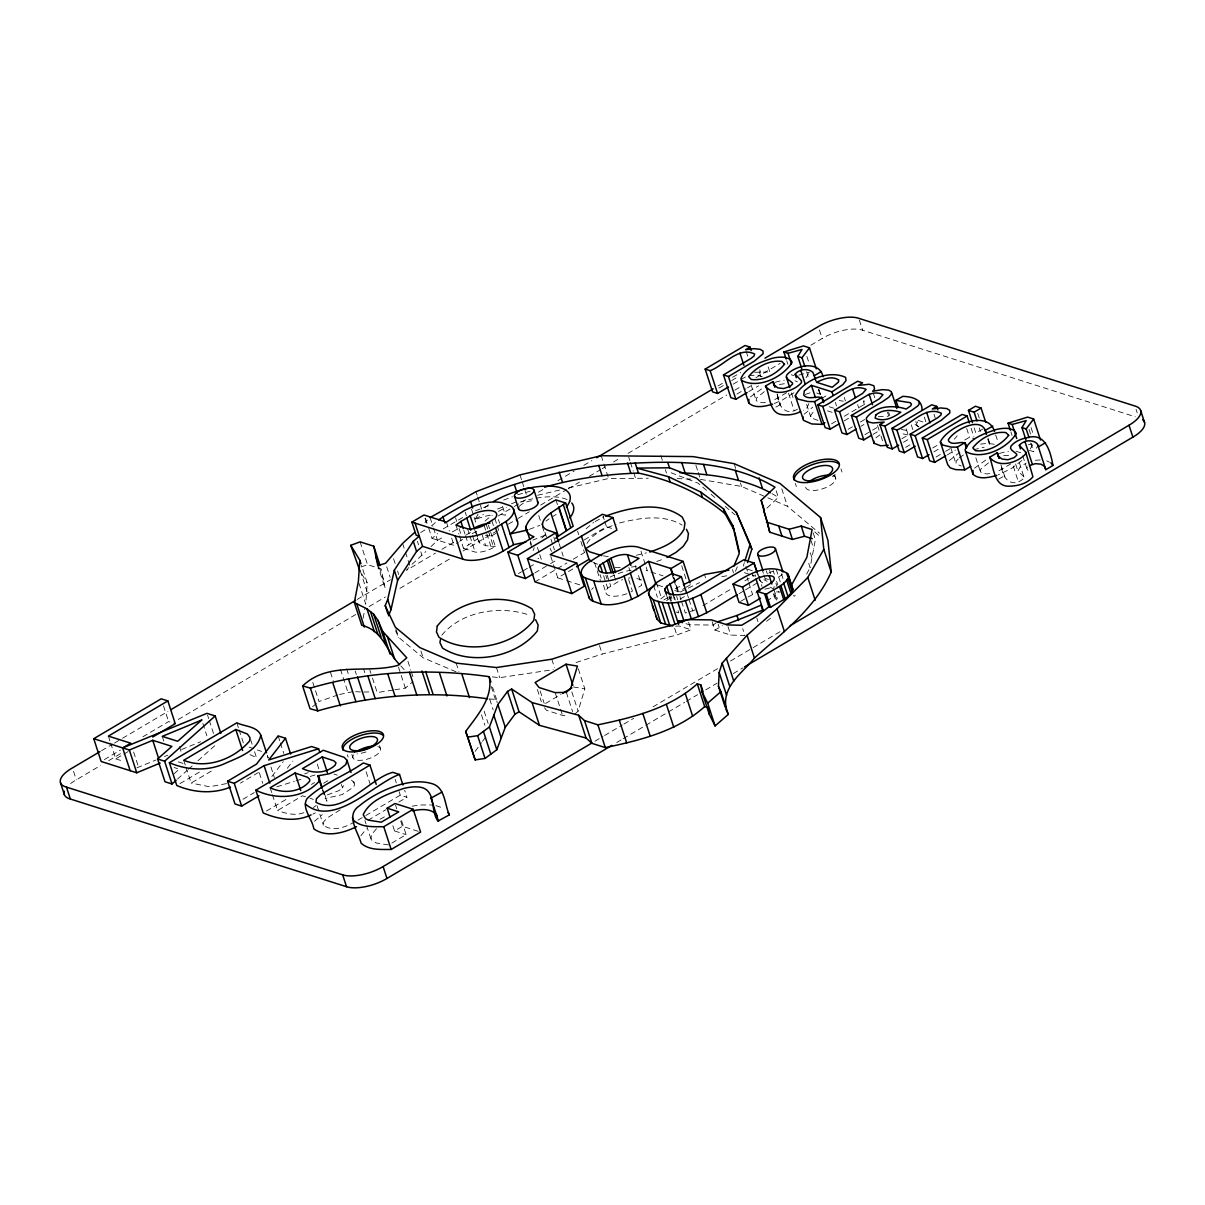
<?xml version="1.0" encoding="UTF-8"?>
<svg xmlns="http://www.w3.org/2000/svg" width="1205" height="1205" viewBox="0 0 1205 1205"><rect width="100%" height="100%" fill="white"/><g stroke="black" fill="none" stroke-linecap="round" stroke-linejoin="round"><path stroke-width="0.75" stroke-dasharray="5 3.75" d="M797.409 409.188C785.359 416.689 777.647 405.257 777.27 393.96M1019.445 462.84L1024.22 477.933C1012.652 489.245 1001.626 478.897 1001.46 465.145M358.954 583.22L365.778 604.232L367.209 583.009L361.515 565.491M808.901 403.63L806.973 407.787L803.419 410.257M818.029 420.409L811.131 417.849L810.799 415.228L813.345 411.944M533.122 550.534L534.237 547.748M363.082 618.27L365.115 607.742M1023.994 476.849L1017.924 471.035L1020.228 466.802L1026.238 463.066M574.83 714.113L578.099 711.161L584.832 688.853L577.436 666.094M743.304 566.019L744.359 562.66M327.399 794.893L338.891 790.631L342.521 787.934L343.395 785.645M735.412 571.321L737.445 566.546M806.642 574.107L809.248 569.227M478.069 514.174L474.951 519.777L477.933 518.572A28.408 11.372 -18 0 1 491.384 515.047M360.928 835.652L366.441 828.829M806.025 377.783L808.57 373.61M1030.215 448.968L1032.745 444.796M957.192 435.803L954.3 439.192M441.798 635.201C461.967 610.86 500.964 605.046 529.914 615.303M586.971 543.335C593.372 533.228 605.196 528.197 616.056 524.265M1027.955 470.357L1026.75 468.143L1027.534 466.983M475.177 751.348L481.458 742.717M482.512 741.271L485.66 736.963M1029.371 450.354L1033.589 451.694L1038.921 444.615M271.863 776.502L283.235 761.665M287.302 768.278L292.92 761.048M408.826 567.54L406.492 570.281L435.457 553.14M958.246 458.939L956.243 461.169L955.987 463.774L961.304 466.049M804.142 414.204L812.757 407.17M949.269 460.551L959.813 452.282M314.46 821.328L322.247 814.655M1021.795 460.566L1011.311 468.609L998.342 474.785M750.369 396.927L763.97 387.212M974.559 468.112L988.145 458.397M376.487 828.724L371.291 834.899L371.17 839.704L376.171 842.958L388.688 844.961M795.315 595.21L794.231 596.264L793.387 595.662M424.913 522.563L427.504 520.063M405.437 552.161L410.001 566.184L425.847 551.559M431.013 546.573L437.49 540.337L444.043 536.647M766.983 508.088L778.325 497.379L775.583 488.899M177.481 779.093L187.046 770.522M188.417 769.302L192.514 765.627M197.982 760.732L217.111 743.606M174.092 773.746L179.289 769.167L174.062 767.495M394.773 689.787L405.332 688.13L412.923 681.668M431.526 525.832L437.159 521.072M428.709 528.212L432.023 538.364L437.641 533.604M443.259 528.844L465.612 515.845M542.235 526.254L545.142 535.186L543.741 536.361A66.877 26.766 -18 0 0 541.286 538.665M586.097 528.694L593.628 522.413M312.592 706.657L316.433 703.584M766.591 621.298L772.149 616.975M660.777 598.945L666.41 594.592M666.621 600.662L672.254 596.294M793.959 392.77L782.165 400.165L774.152 403.6M626.946 593.688A17.954 7.185 -18 0 1 609.489 595.692A17.954 7.185 -18 0 1 607.666 588.176L618.481 581.473A14.053 5.618 -18 0 1 622.608 579.65M712.125 621.614L714.866 630.049L722.563 625.711M459.467 535.864L463.533 548.38L477.647 538.786L474.168 528.046M875.899 437.822L880.268 434.598M313.36 807.516L316.087 805.527M432.023 538.364L453.984 545.353L458.262 542.325M459.692 541.316L462.539 539.298M766.681 601.25L775.116 595.36L775.086 593.96L773.339 593.945M959.255 457.825L963.548 454.903M764.301 391.67L756.544 398.057L756.198 400.587L758.683 402.244L763.051 402.771L768.444 401.898M988.477 462.856L980.734 469.242L980.388 471.773L982.873 473.429L987.226 473.957L992.619 473.068M786.654 392.679L774.785 399.578M1010.844 463.85L998.96 470.763M258.457 772.48L240.458 783.099M638.755 587.136L641.663 585.269L637.596 572.767M420.666 532.52L426.706 528.935M101.566 750.685L112.893 743.997M114.505 743.033L120.982 739.207M122.594 738.243L167.902 711.447M357.192 599.442L390.541 579.71M441.889 549.329L454.767 541.708M466.034 535.035L472.465 531.239M498.222 515.996L512.697 507.425M514.309 506.477L525.576 499.804M538.499 492.167L543.35 489.29M557.9 480.675L574.077 471.11M583.792 465.371L591.881 460.581M718.06 385.931L722.91 383.054M732.61 377.316L740.698 372.526M718.933 388.085L723.723 385.254M731.691 380.539L738.078 376.758M733.212 384.169L739.478 380.464M741.045 379.53L747.311 375.824M104.353 759.587L120.41 750.082M142.898 736.782L168.595 721.569L175.252 723.693M70.628 783.566A28.86 11.553 -18 0 1 76.307 779.831L100.587 765.461M108.676 760.671L121.615 753.02M178.25 719.506L359.467 612.291M369.167 606.537L385.359 596.972M399.909 588.356L450.068 558.683M463.021 551.016L497.002 530.908M508.329 524.205L516.418 519.43M518.03 518.466L529.356 511.764M540.683 505.061L566.576 489.742M568.188 488.793L579.515 482.09M589.23 476.337L600.557 469.649M602.169 468.685L605.407 466.772M613.496 461.982L619.973 458.156M628.061 453.366L726.751 394.969M734.839 390.179L741.316 386.353M755.881 377.737L780.147 363.383M810.89 345.187L822.217 338.485A29.417 11.779 -18 0 1 862.66 330.23L1135.246 416.779M495.948 533.348L491.866 535.758L485.419 535.246M110.664 743.124L115.785 758.879L122.217 755.068M123.814 754.119L128.649 751.272M736.918 394.08L745.985 388.718M747.507 387.814L750.534 386.022M748.787 391.595L758.487 385.856M775.9 407.064L780.689 404.473M518.466 573.58L521.539 571.757M523.075 570.854L527.685 568.127M529.206 567.224L535.351 563.594M821.614 398.509L828.784 394.261M584.214 539.945L606.492 526.766L613.435 528.98M534.809 572.947L549.013 564.543M550.595 563.609L556.906 559.873M179.982 783.596L200.858 771.245M186.007 767.284L191.128 783.054L213.21 769.98M534.975 581.879L555.746 569.588M557.358 568.639L566.937 562.961M573.339 559.18L584.515 552.568M550.806 556.424L557.764 577.873L574.936 567.706M831.54 423.829L836.315 420.997M844.298 416.282L865.024 404.021L863.88 400.512M844.238 420.846L848.938 418.075M848.124 429.311L852.733 426.585M860.415 422.036L865.024 419.31M860.837 426.314L863.925 424.491M243.018 799.231L254.255 792.574M864.934 434.644L871.079 431.013M872.616 430.095L878.761 426.465M873.023 434.387L879.198 430.742M266.441 811.04L287.317 798.689M311.402 784.44L314.61 782.542M901.867 438.725L908.193 434.99L905.919 427.986M272.42 794.773L277.542 810.528L302.455 795.797L305.483 796.746M323.603 783.28L329.688 779.68M903.509 442.28L909.926 438.484M905.648 447.371L910.438 444.54M324.115 792.453L326.962 801.22L325.651 798.373L342.115 794.607L353.246 787.317L354.496 785.118L353.276 779.545M674.695 590.525L678.581 591.76L684.621 588.191M686.127 587.287L690.646 584.621M932.7 448.004L938.755 444.419M680.117 599.156L687.272 594.924M933.875 451.83L940.352 448.004M982.828 429.025L975.869 433.137L974.152 427.896M936.044 457.011L944.012 452.297M945.609 451.363L950.399 448.531M964.753 440.036L969.528 437.204L974.514 438.786M340.126 809.88L327.85 817.547L323.844 821.479L323.362 825.079C332.505 832.459 345.775 826.976 354.722 821.915M947.401 454.827L955.384 450.113M702.922 605.678L731.947 588.507M744.856 580.87L749.691 578.008M545.594 703.449L561.063 694.291M739.027 593.688L743.862 590.827M745.473 589.863L759.994 581.277M357.96 820.168L364.226 816.463M365.793 815.529L400.271 795.134L406.944 797.258L404.654 790.239M368.097 820.228L385.901 809.7M398.84 802.033L406.944 797.258M740.503 601.446L746.528 597.876M748.034 596.987L758.096 591.655M392.845 825.711L394.547 830.953L402.425 826.299L420.605 832.068M998.584 479.138L1004.88 475.644M391.851 843.078L406.13 834.628L400.994 818.873M594.924 741.226L602.997 736.451M604.609 735.502L622.367 724.988M623.979 724.039L633.664 718.316M653.035 706.853L717.608 668.639M730.516 661.003L751.498 648.591M753.11 647.627L782.165 630.441M616.734 742.521L621.584 739.644M623.196 738.695L644.238 726.238M645.85 725.289L684.681 702.304M686.308 701.355L697.635 694.652M705.723 689.863L717.05 683.16M733.227 673.595L742.928 667.841M663.895 599.909L670.025 596.339M452.237 532.008L462.072 526.465M475.192 519.054L483.386 514.43M463.533 548.38L475.132 552.056A14.053 5.618 -18 0 0 491.61 548.501L495.345 546.498L490.119 530.411M595.089 521.614L603.856 516.794M379.982 819.295L386.504 815.74M472.179 533.604L478.445 530.501M312.833 814.173L315.379 812.833M545.142 535.186L532.881 540.051M675.297 588.643L680.162 586.293M680.147 592.062L686.639 588.914M688.266 588.13L699.608 582.618M631.104 591.821L632.444 591.188L628.377 578.671M805.286 394.427L811.191 392.469M681.548 601.431L685.314 613.044L696.475 609.504M136.903 767.826L155.837 760.069M164.452 756.544L167.887 755.143M181.654 749.495L200.587 741.753M497.454 509.067L504.488 506.386M511.523 503.705L516.809 501.702M475.508 510.754L491.324 504.744M503.63 500.075L512.411 496.746M529.387 529.326L539.915 525.35M656.755 561.485L663.729 558.879M576.05 662.539L602.244 654.029L676.833 635.005L691.037 629.763L687.739 619.611M361.274 566.937L367.525 564.648L381.172 568.986L385.178 588.432L377.783 565.657M337.837 694.969L319.009 701.521L311.613 678.761M973.595 449.766L984.169 447.191M304.669 773.806L308.239 772.676M276.788 786.805L294.366 781.352M296.129 780.81L303.163 778.641M310.197 776.457L315.484 774.83M226.495 783.596L209.489 786.775L191.128 783.054M339.509 694.487L352.493 691.715M764.798 589.185L774.951 586.88M775.192 382.286L779.831 380.991A20.636 8.269 -18 0 1 784.229 380.193M517.683 494.743L530.215 491.248M999.382 453.472L1004.021 452.176A20.636 8.269 -18 0 1 1008.404 451.378M798.9 375.101L809.414 372.209M1028.347 444.841L1031.841 443.877M619.536 522.97C639.629 517.909 663.473 513.857 682.135 525.079M636.436 555.264L646.437 552.869M537.686 495.24L559.512 490.089M568.594 487.935L608.6 478.49L648.245 478.234M303.931 812.667C295.15 816.041 285.992 813.556 277.542 810.528M779.424 384.516L784.801 383.657M1003.614 455.701L1011.929 455.204M721.825 576.683L727.067 575.749M980.569 444.103L987.528 443.35L994.547 444.299M412.185 806.205L419.521 804.97L433.047 804.97M393.011 690.073L377.18 692.559L371.486 675.041M492.408 676.879L499.729 677.677L553.246 669.649M878.34 416.689L888.386 416.237M754.692 372.27L767.51 372.044M631.435 567.028L638.228 566.214M749.149 375.614L757.599 375.011L762.057 376.788L759.783 369.784M1035.291 460.28L1041.346 459.903M675.613 626.193L679.138 625.982L691.037 629.763M544.479 707.787L546.452 710.287L562.554 715.409L566.275 715.303M363.835 692.001L371.065 691.941M773.474 588.989L777.466 598.945M615.273 567.6L620.801 567.615M714.866 630.049L730.742 635.095L744.886 635.412L742.687 628.649M677.165 478.626L693.297 479.138M355.641 691.685L360.431 691.941M776.577 591.866L780.117 592.062M489.351 698.945L496.581 699.457L497.153 702.636M477.647 538.786L479.605 542.852L485.69 545.714L495.345 546.498M901.355 429.492L908.63 430.742M839.207 400.572L843.395 401.175M603.464 555.867L608.329 556.605M573.444 686.971L584.832 688.853M700.467 479.379L741.557 486.459L766.169 497.093M903.117 433.905L908.193 434.99M918.12 420.289L925.485 422.925M1015.981 451.257L1021.674 453.065M435.894 805.603L443.094 808.073M791.278 374.77L794.02 375.629M829.191 406.733L834.417 408.39M827.383 410.83L832.519 412.456M747.582 569.227L752.402 570.748M744.389 572.676L750.805 574.725M752.417 575.222L755.61 576.246L753.999 571.26M650.866 571.983L663.081 575.854M641.587 580.012L634.96 577.903A14.053 5.618 -18 0 0 633.845 577.767M657.794 585.148L662.87 586.76M676.261 612.05L678.777 612.863L677.165 607.877M557.764 577.873L564.829 580.117M566.591 580.674L580.705 585.148M686.022 623.708L689.426 624.777L713.24 625.064L717.397 621.885L719.008 626.871M249.104 747.13L261.575 751.423M333.996 774.092L337.325 775.146M178.235 761.861L185.088 764.045M394.547 830.953L406.13 834.628M115.785 758.879L122.669 761.063M593.101 562.554L597.59 564.196M310.031 798.192L313.36 799.442M671.11 472.782L698.132 483.175L708.224 491.821M915.032 424.416L918.858 426.856L917.141 421.599M395.526 630.727L398.629 637.355L423.136 657.764L459.482 673.264M767.811 497.801L787.452 506.296L819.551 533.243M794.984 380.78L797.484 381.88M816.749 392.966L818.828 393.899M249.902 754.616L254.842 756.83L256.56 759.27M1046.708 460.837L1049.465 462.208M763.895 579.62L767.058 581.337M770.251 587.166L774.981 589.742M771.938 493.628L778.325 497.379M711.055 494.261L715.288 497.891M725.199 506.401L735.11 514.896M814.791 531.917L818.843 535.517M757.373 574.589L760.747 577.918M758.984 579.575L762.358 582.904L761.289 579.575M351.514 780.087L354.406 783.039M400.813 665.943L404.458 669.935M361.771 574.047L367.209 583.009M267.314 755.761L268.218 758.066L267.073 754.556M882.542 440.819L880.388 434.237M1136.074 409.414L1137.189 412.818M1031.058 427.609L1033.333 434.613M1029.04 429.387L1030.757 434.644M1030.742 442.943L1033.589 451.694M1022.759 455.882L1026.75 468.143M1010.92 431.932L1012.049 435.442M1015.649 464.015L1017.924 471.035M1013.269 466.124L1018.391 481.895M995.661 434.885L997.951 441.889M1000.888 464.753L1004.88 477.014M988.025 438.138L990.299 445.157M988.145 439.343L990.42 446.347M987.844 439.253L990.118 446.257M977.707 413.27L979.409 418.512M979.258 427.941L980.403 431.45M971.11 428.272L973.956 437.038M966.681 428.453L969.528 437.204M975.839 457.749L980.388 471.773M950.865 448.019L955.987 463.774M934.011 414.234L935.155 417.743M924.295 417.081L926.012 422.337M915.83 421.645L917.532 426.901M911.266 424.823L912.983 430.065M859.346 320.033L862.66 330.23M888.642 412.231L889.787 415.725M887.483 412.2L888.627 415.71M873.264 393.041L874.966 398.298M877.541 425.47L879.816 432.49M863.307 401.22L864.452 404.714M857.629 404.579L858.773 408.073M844.283 397.454L845.413 400.964M819.46 329.989L822.217 338.485M835.366 402.365L836.511 405.874M818.843 389.305L820.56 394.562M818.767 389.757L820.469 394.999M818.496 389.667L820.304 395.18M806.868 356.424L809.158 363.428M840.985 468.941L841.979 472.014M806.552 371.758L808.826 378.762M834.688 475.071L835.743 478.295M806.627 404.368L810.604 416.629M786.729 360.747L787.874 364.256M791.459 392.845L793.734 399.849M788.522 393.192L794.2 410.709M768.157 366.862L769.875 372.104M777.014 393.869L780.418 404.383M777.27 395.315L780.689 405.829M813.194 532.911L815.393 539.689L810.122 567.615L807.922 560.837M759.255 371.652L760.957 376.909M795.36 483.476L796.354 486.549M810.935 540.307L813.676 548.772M746.166 351.453L747.868 356.71M810.317 552.779L811.959 557.855M751.077 384.817L756.198 400.587M781.774 488.778L787.452 506.296M781.427 573.731L783.175 579.093M776.201 569.347L780.268 581.864M773.158 570.628L774.318 574.198M776.638 581.352L777.797 584.922M775.945 583.22L778.837 592.152M769.573 570.296L770.643 573.61M734.161 463.684L735.863 468.941M740.412 482.949L741.557 486.459M775.116 595.36L776.728 600.346L776.698 598.945M766.29 570.658L767.359 573.972M773.715 594.291L776.035 601.431M762.283 569.98L763.368 573.294M763.91 574.951L766.606 583.25M757.162 571.426L758.246 574.755M758.788 576.412L762.012 586.353M752.176 573.414L753.245 576.728M745.925 566.41L748.079 573.038M747.16 577.722L748.23 581.036M748.772 582.708L752.538 594.306M756.876 618.225L757.975 621.614M732.444 569.528L733.514 572.857M695.903 465.371L697.62 470.628M698.192 472.375L699.894 477.632M728.001 626.63L730.742 635.095M704.473 574.484L705.543 577.813M660.807 455.55L662.524 460.807M665.371 469.573L666.501 473.068M681.699 565.748L686.338 580.042M687.422 594.592L688.492 597.921M689.034 599.578L692.815 611.191M673.941 577.466L678.581 591.76M679.921 596.445L681.006 599.774M673.429 577.3L678.069 591.595M671.757 573.64L673.369 578.611M673.911 580.268L677.677 591.881M676.653 596.475L677.737 599.804M674.198 596.731L675.282 600.045M628.709 457.147L629.838 460.656M630.411 462.404L633.258 471.155M633.83 472.917L635.532 478.174M672.842 594.607L675.011 601.25M670.326 593.809L672.48 600.452M669.92 596.294L671.531 601.265M669.061 596.385L670.688 601.355M666.305 594.276L668.459 600.918M674.634 628.227L676.833 635.005M656.439 582.542L661.831 599.141M653.622 585.585L657.403 597.198M640.985 551.212L645.639 565.522M646.211 567.299L647.371 570.869A29.086 11.643 -18 0 0 645.037 570.176M601.205 455.731L608.6 478.49M635.276 565.612L637.008 570.974M628.874 567.555L630.049 571.125M603.012 516.056L604.172 519.626M604.744 521.419L606.492 526.766M614.083 575.388L616.403 582.542M607.169 575.162L610.649 585.886M605.829 575.312L606.989 578.882M603.6 575.659L607.666 588.176M600.03 574.589L601.19 578.159M603.509 585.314L605.829 592.453M594.592 562.705L600.391 580.569M577.557 531.119L578.716 534.689M580.885 541.497L584.365 552.236M555.912 499.909L557.644 505.272M599.488 645.549L602.244 654.029M559.15 543.636L563.217 556.153M553.848 537.129L555.58 542.491M550.971 539.238L552.718 544.6M553.291 546.392L554.451 549.962M544.931 532.188L547.251 539.343M538.756 515.529L541.648 524.461M519.957 474.906L521.675 480.162M522.232 481.91L526.224 494.171M537.43 547.447L539.162 552.809M539.75 554.601L541.497 559.948A49.36 19.762 -18 0 1 537.897 558.246M530.321 541L531.48 544.585M530.185 542.762L531.932 548.109M571.833 691.896L578.099 711.161M566.335 692.333L572.601 711.598M502.515 506.311L505.407 515.243A28.408 11.372 -18 0 0 500.512 514.52M551.785 659.21L554.541 667.675M555.159 692.634L562.554 715.409M498.448 519.626L499.608 523.196M494.878 518.557L496.611 523.919M497.198 525.696L498.93 531.059M491.881 520.846L493.628 526.208M488.387 525.049L489.546 528.618M475.99 491.67L477.12 495.165M477.692 496.927L481.669 509.173M486.142 524.19L487.874 529.552M488.462 531.345L493.689 547.432M540.186 691.022L544.178 703.283M484.064 525.26L491.61 548.501M537.385 689.516L541.361 701.777M482.196 534.99L485.69 545.714M471.471 509.067L476.126 523.347M476.126 532.113L479.605 542.852M465.205 512.155L466.365 515.74M472.496 535.607L474.243 540.97M467.585 528.829L469.317 534.192M469.905 535.984L475.132 552.056M463.789 530.396L464.949 533.981M465.537 535.758L468.429 544.69M455.565 517.864L456.74 521.434M459.06 528.588L460.792 533.936M455.972 525.139L458.879 534.086M496.415 667.525L499.729 677.677M446.437 522.111L449.345 531.043M451.664 538.198L453.984 545.353M492.589 687.196L496.581 699.457M491.188 686.413L496.309 702.169M489.742 699.322L493.161 709.82M430.08 517.578L432.926 526.329M433.499 528.076L437.49 540.337M425.531 518.406L427.655 524.943M425.019 518.24L427.142 524.778M484.154 711.161L488.13 723.422M481.488 714.806L484.907 725.32M417.412 541.286L418.557 544.781M420.831 551.785L421.976 555.294M456.183 663.112L458.924 671.577M402.59 543.41L404.88 550.414M393.568 558.774L395.285 564.03M397.56 571.034L398.689 574.544M420.937 650.986L423.136 657.764M386.715 566.772L390.134 577.285M379.454 567.721L383.446 579.967M407.923 661.334L410.769 670.085M411.342 671.833L413.044 677.09M395.873 628.889L398.629 637.355M360.114 541.873L367.525 564.648M398.509 667.103L405.332 688.13M360.265 570.778L367.103 591.791M369.784 669.799L370.914 673.294M363.669 669.182L364.814 672.676M395.15 779.379L396.294 782.873M399.141 791.64L400.271 795.134M355.189 671.004L356.334 674.499M379.515 745.624L380.569 748.832M395.601 805.271L396.731 808.781M400.723 821.042L402.425 826.299M346.648 668.835L348.923 675.839M340.428 669.287L347.838 692.047M366.139 771.727L370.116 783.988M330.441 672.209L333.288 680.961M351.845 754.451L352.884 757.644M347.356 754.722L348.155 757.192M364.904 820.439L366.034 823.934M366.606 825.681L371.17 839.704M341.377 784.44L342.521 787.934M317.261 764.06L318.964 769.317M322.804 789.621L325.651 798.373M322.443 789.832L325.29 798.584M317.111 805.814L323.362 825.079M278.114 735.924L279.816 741.18M280.388 742.928L283.808 753.441M270.959 766.998L274.363 777.511M270.146 787.769L271.863 793.011M250.58 739.463L252.282 744.72M254.571 751.724L256.846 758.728M259.331 772.872L262.75 783.371M236.813 722.819L238.53 728.076M239.087 729.823L243.651 743.831M207.531 715.092L208.676 718.587M209.248 720.349L213.797 734.357M202.892 723.497L206.868 735.758M179.409 746.528L181.684 753.532M183.732 760.28L185.434 765.537M163.473 705.814L168.595 721.569M162.253 736.375L163.955 741.617M133.604 751.98L138.168 765.988M108.39 736.104L110.092 741.361M73.55 771.321L76.307 779.831M377.903 746.618A14.52 5.814 -18 0 1 368.323 758.834A14.52 5.814 -18 0 1 353.939 754.27M365.989 751.95A21.63 8.661 -18 0 1 357.057 753.953M835.17 474.514A23.949 9.58 -18 0 1 832.414 476.517M833.167 475.779A15.71 6.281 -18 0 1 823.783 488.402A15.71 6.281 -18 0 1 805.919 485.555M551.815 551.348A31.511 12.622 -18 0 1 550.158 548.275M591.655 589.576A29.764 11.914 -18 0 1 593.463 587.724M610.152 577.105A29.086 11.643 -18 0 1 631.104 570.221M485.088 521.057A50.128 20.078 -18 0 1 492.227 515.333M498.463 511.432A50.128 20.078 -18 0 1 506.341 507.41M520.153 502.078A50.128 20.078 -18 0 1 532.7 498.795M536.225 498.132A50.128 20.078 -18 0 1 570.387 501.672M782.331 574.152A9.324 3.736 -18 0 1 777.406 577.557M768.564 579.364A9.324 3.736 -18 0 1 765.793 578.475M768.775 573.128A9.324 3.736 -18 0 1 773.083 571.23M545.955 521.072A66.877 26.766 -18 0 1 549.149 518.828M552.568 516.629A66.877 26.766 -18 0 1 556.168 514.49M519.295 506.386A10.212 4.082 -18 0 1 534.357 500.693M484.515 507.757A50.128 20.078 -18 0 1 488.733 504.594M628.528 578.084A14.053 5.618 -18 0 1 629.959 577.873"/><path stroke-width="1.5" d="M800.602 411.583C795.059 414.475 788.552 415.409 782.376 414.686C768.579 413.436 770.477 395.255 765.491 386.067L773.023 381.608L773.866 384.802L777.843 387.874L783.717 388.552L789.998 386.428L792.649 383.988L792.408 382.889L787.588 379.003L786.338 377.075L786.745 375.011C795.24 364.964 819.611 360.114 823.09 376.743M1045.563 442.672L1038.394 446.919L1037.083 443.591C1032.248 439.072 1023.286 440.277 1019.34 445.368L1025.681 452.041L1032.941 476.773C1027.398 483.551 1017.984 486.052 1009.519 486.172C993.944 487.091 993.869 467.691 989.682 457.252L997.213 452.794L998.056 455.987L1002.033 459.06L1007.907 459.738L1014.188 457.599L1016.824 455.159L1016.598 454.074L1011.778 450.188L1010.528 448.26L1010.935 446.196C1015.047 441.105 1021.614 438.71 1027.88 437.52C1045.669 432.49 1050.534 452.071 1052.974 465.446L1045.789 469.694L1044.479 466.35L1040.924 464.151L1035.381 463.654L1029.462 465.612M380.042 565.476L373.776 546.211L360.114 541.873L350.76 545.308L359.813 560.235L358.382 581.458L354.345 602.515L361.741 625.274C383.687 630.818 385.645 650.685 399.593 664.603M986.142 433.996C983.852 414.339 954.27 429.462 948.35 439.81L948.591 441C953.637 447.733 966.756 436.556 966.591 447.914M725.274 707.305L718.451 686.293L719.174 672.45L722.187 663.127L747.055 635.276L777.029 608.811L807.772 577.466L823.798 549.314L820.53 517.502L780.057 483.521L734.161 463.684L693.056 456.605L601.205 455.731L519.957 474.906L475.99 491.67L430.08 517.578M725.937 707.32C722.533 685.6 742.491 672.842 754.451 658.035C782.904 632.218 815.333 608.209 831.194 572.089L827.925 540.277L820.53 517.502M356.484 826.675C343.726 833.016 326.45 837.867 313.797 828.859C312.652 819.37 301.069 808.058 307.064 798.553C323.211 783.22 345.202 775.643 363.292 762.976L369.95 765.085L376.216 784.35M1025.681 452.041L1025.545 454.014C1017.366 463.021 998.192 468.474 989.682 457.252M824.913 422.669L821.991 424.401L811.778 423.949L803.554 420.379L795.285 395.797C803.238 380.087 829.01 369.438 845.624 377.406L845.985 380.569L842.837 384.651L831.962 391.851L811.432 385.344L804.307 390.887L803.735 395.074C809.188 402.199 823.316 391.324 823.617 402.545M802.681 418.572L802.876 416.493M387.151 808.193L395.029 803.524L413.21 809.293L420.605 832.068L391.158 849.48C381.051 849.359 369.242 850.489 361.154 843.259C357.96 831.571 345.308 815.424 359.045 806.07C370.176 796.836 383.235 790.058 396.942 785.539C407.998 782.211 420.033 780.253 431.36 783.476C445.353 786.91 444.434 804.353 449.345 814.881L437.942 821.102C430.471 811.206 436.105 792.679 422.804 787.799C416.553 786.006 409.971 786.986 403.765 788.432C388.974 793.538 370.131 799.548 363.187 814.701L365.627 818.767L368.775 820.198L381.292 822.187L398.719 811.869L387.151 808.193L389.998 816.945M970.763 466.32L964.738 469.89L955.716 469.634L950.248 467.856L947.748 464.738L940.352 441.979C947.175 426.916 987.015 408.043 994.532 431.375M440.367 639.719L439.961 642.687L442.491 648.034C470.824 666.26 516.764 657.388 537.325 630.983L538.138 625.034L535.607 619.686M169.378 762.72L236.813 722.819C244.464 726.585 257.147 726.118 260.822 735.291C257.087 751.95 236.888 757.93 223.091 764.332C205.678 771.396 186.459 770.01 169.378 762.72L176.774 785.494C193.854 792.77 213.074 794.155 230.486 787.106M555.746 538.258A31.511 12.622 -18 0 1 558.382 536.165L573.203 526.239L565.657 503.012L555.912 499.909A66.877 26.766 -18 0 0 538.921 510.845L536.195 513.134A66.877 26.766 -18 0 0 528.016 522.292L525.681 526.706L526.133 530.245A49.36 19.762 -18 0 0 533.936 536.722L507.847 552.161L515.394 575.388L525.35 578.551L533.243 573.881M839.539 423.633L830.14 429.191L825.154 427.609L817.758 404.835L857.629 381.247L862.614 382.829L858.186 385.449L869.257 384.275L873.911 385.781L874.544 389.004L872.691 391.294L882.226 389.652L888.642 390.089L891.323 391.67L891.459 394.065L888.778 397.334L882.602 401.581L856.363 417.096L851.378 415.514L858.788 438.289L863.774 439.87L871.486 435.306M387.98 614.113L385.223 605.648L387.709 599.503L394.321 570.176L413.27 541.286L419.295 536.195L416.132 535.186L411.899 522.126L423.964 514.987L446.437 522.111L464.618 510.378L473.866 506.085A28.408 11.372 -18 0 1 501.355 502.741L509.564 505.498A29.764 11.914 -18 0 1 506.913 520.846L495.556 527.85A29.086 11.643 -18 0 1 455.174 535.864L411.899 522.126M388.537 615.8L391.007 609.655L397.635 580.343L416.569 551.453L422.594 546.347L462.72 559.09A29.086 11.643 -18 0 0 503.103 551.077L513.586 544.69L525.847 542.084M748.847 399.247L748.802 403.088C755.234 408.872 765.1 406.266 772.586 404.187M973.022 470.417L972.977 474.273C979.424 480.042 989.29 477.451 996.776 475.373M744.886 560.988L750.188 544.193L736.315 512.336L696.52 478.189L669.498 467.796L636.843 468.097L668.429 476.683L700.707 492.017L723.497 508.841L732.776 525.576L734.402 530.562L725.124 513.827L723.497 508.841M747.567 562.615L751.8 549.179L750.188 544.193M487.543 698.81C430.772 690.631 372.887 694.954 317.774 710.875L310.016 708.706L302.621 685.931L310.378 688.1C368.429 671.019 429.432 668.188 489.185 676.683C493.613 697.484 477.014 715.875 465.687 731.45L467.766 737.129L477.647 735.683L489.411 726.961L497.876 704.518L507.531 691.444L511.643 689.019L532.068 702.59L578.686 715.258L584.515 720.59L597.906 724.838C633.017 717.487 669.905 708.435 697.288 683.838L700.888 684.967L703.163 691.986M465.687 731.45L475.162 759.903L485.043 758.442L496.806 749.736L505.272 727.278L514.942 714.219L519.039 711.778L539.463 725.35L586.082 738.032L591.926 743.349L605.302 747.597C640.412 740.247 677.3 731.209 704.684 706.597L708.284 707.742M763.443 611.01L757.056 591.354L766.32 594.291C773.776 588.989 784.771 585.781 788.718 576.668L787.678 573.761C770.115 561.756 748.365 574.092 733.062 584.079L738.996 602.334L748.441 605.332L760.491 598.207M764.603 593.749L768.85 606.808L770.567 607.365C778.023 602.063 789.019 598.84 792.95 589.742L788.296 575.056M733.8 566.35L739.222 553.592L732.776 525.576M672.736 626.013L660.777 622.955L657.132 619.265L648.516 593.161L650.323 589.155L656.439 582.542L671.757 573.64L681.352 576.683L686.73 593.267M801.762 368.67L797.785 356.409L802.018 349.45L787.995 353.306L783.883 351.996L786.157 359M1025.952 439.855L1021.961 427.594L1026.193 420.62L1012.185 424.476L1008.073 423.181L1010.347 430.185M666.305 594.276L664.693 589.305L666.681 586.338L681.352 576.683M796.294 377.692L795.164 374.183C799.096 369.107 808.073 367.887 812.908 372.405L814.203 375.734L821.388 371.502M804.85 366.501L802.003 357.749L809.474 347.823L803.464 345.91L783.883 351.996M1029.025 437.686L1026.178 428.935L1033.664 419.009L1027.639 417.096L1008.073 423.181M258.939 795.872L241.648 806.1L234.99 803.976L227.594 781.217L256.499 764.106L278.114 735.924L285.51 738.273L268.685 759.994L311.568 746.543L318.632 748.787L319.777 752.297M812.29 538.71L804.518 536.24L792.423 539.418L769.754 532.218L761.168 500.301L775.026 487.212C722.503 455.882 657.327 461.334 598.78 465.507C543.094 474.047 485.916 488.462 438.56 519.882M414.565 532.52L402.59 543.41L385.585 563.277L377.783 565.657L373.776 546.211M160.144 763.081L136.752 772.782L101.145 761.485L93.749 738.71L129.357 750.022L152.749 740.307L171.893 746.392L157.584 758.984L164.618 761.214L215.183 715.951L220.861 733.453M157.584 758.984L164.995 781.759L172.029 783.988L176.126 780.313M720.906 691.64L728.302 714.399L715.077 725.937L707.681 703.163L720.906 691.64L718.451 686.293M302.621 685.931C329.01 660.732 366.441 674.092 397.936 665.356L406.793 657.825L382.693 631.42L378.009 620.439L373.64 614.143L366.998 608.902L354.345 602.515M768.85 606.808L756.333 616.538L741.587 625.259L727.443 624.928L711.568 619.897L687.739 619.611L673.535 624.838L598.945 643.862L551.785 659.21L496.415 667.525L456.183 663.112L419.837 647.597L395.33 627.202L385.223 605.648M600.12 564.949L610.935 558.246A14.053 5.618 -18 0 1 627.413 554.677L639.012 558.367L620.846 569.89A17.954 7.185 -18 0 1 602.41 572.601A17.954 7.185 -18 0 1 600.12 564.949L602.44 572.089M460.882 521.464L455.972 525.139L467.585 528.829A14.053 5.618 -18 0 0 484.064 525.26L494.878 518.557A17.954 7.185 -18 0 0 492.574 510.92A17.954 7.185 -18 0 0 474.152 513.616L460.882 521.464L463.202 528.618M558.563 541.858L555.671 532.911L548.064 530.305A31.511 12.622 -18 0 1 550.836 512.938L565.657 503.012M683.099 561.379L639.825 547.642A29.086 11.643 -18 0 0 599.442 555.656L588.085 562.66A29.764 11.914 -18 0 0 585.434 578.008L593.643 580.765A28.408 11.372 -18 0 0 621.132 577.421L630.366 573.128L648.561 561.394L671.034 568.534L683.099 561.379L690.073 582.828M588.748 596.445A29.764 11.914 -18 0 0 592.981 601.25L601.19 603.991A28.408 11.372 -18 0 0 628.679 600.647L637.912 596.355L654.677 585.63M851.378 415.514L879.364 398.81L882.964 394.713C877.888 391.625 870.552 392.996 865.793 396.234L839.554 411.764L834.568 410.182L841.964 432.941L846.949 434.523L856.213 429.055M728.513 386.956L717.547 393.448L712.562 391.851L705.166 369.091L745.036 345.504L750.022 347.085L751.152 350.58M705.166 369.091L710.152 370.673C723.919 365.672 738.65 345.895 754.661 354.029L754.134 355.882L751.077 358.367L723.467 374.906L730.863 397.665L735.848 399.247L747.16 392.559M750.022 347.085L745.594 349.706L754.089 348.667L760.114 349.284L763.036 351.092L763.081 353.743L754.315 361.169L728.453 376.487L723.467 374.906M93.749 738.71L161.199 698.81L167.857 700.918L175.252 723.693L152.749 737.008M167.857 700.918L108.39 736.104L130.758 743.214L122.79 747.928M99.955 751.649L72.451 767.916A28.86 11.553 -18 0 0 66.486 787.121L70.342 799.02L346.528 886.714A29.703 11.884 -18 0 0 386.971 878.46L611.869 745.398M171.14 709.534L355.565 600.406M596.731 457.704L713.209 388.793M764.964 358.171L818.346 326.585A29.417 11.779 -18 0 1 858.788 318.331L1134.974 406.025A29.613 11.854 -18 0 1 1129.01 425.214L1132.881 437.129L744.554 666.892M507.847 552.161L517.804 555.324L555.671 532.911M235.788 729.492L183.732 760.28C206.642 769.679 234.357 758.969 249.631 740.939L250.007 737.716L247.447 734.056L235.788 729.492L242.612 750.504M612.848 517.578L550.218 554.646L576.683 563.036L584.229 586.278L571.863 593.598L534.975 581.879L527.429 558.653L602.425 514.279L612.848 517.578L616.915 530.08L585.51 548.667L589.606 551.815L601.852 555.61M795.285 395.797L798.102 399.141L807.832 401.521L814.595 401.627L821.9 397.304M817.758 404.835L822.744 406.416C836.33 401.898 850.459 382 866.139 389.381L862.554 393.478L834.568 410.182M527.429 558.653L564.317 570.357L576.683 563.036M576.502 566.787L588.989 559.391L591.73 561.5M227.594 781.217L234.252 783.325L264.106 765.657L318.632 748.787M898.192 407.395L895.902 400.376L902.726 396.355C911.417 396.686 922.412 398.855 922.021 410.077M311.101 814.881C295.812 822.277 278.28 819.49 263.232 812.938L255.837 790.179L323.271 750.263L344.118 757.312L347.01 760.28L351.001 772.541M898.689 445.127L892.272 448.923L887.317 447.341L879.921 424.582L884.169 422.066L873.143 422.985L869.182 422.172L866.636 420.53L866.35 418.06C875.222 405.889 892.754 404.609 906.145 409.052L910.709 405.874L911.447 404.082L910.212 402.696L895.902 400.376M295.059 773.023L270.146 787.769C283.07 793.929 300.437 792.574 309.76 781.021L309.625 779.243L307.621 777.3L295.059 773.023L300.753 790.54M322.292 756.921L302.53 768.594C313.104 773.715 326.224 773.61 335.126 765.175L335.999 762.87L333.89 760.852L322.292 756.921L327.414 772.676M879.921 424.582L884.877 426.148L912.14 410.016L917.698 406.01L919.069 404.293L919.174 401.325M915.228 446.242L904.262 452.719L899.276 451.137L891.881 428.377L931.751 404.79L936.737 406.371L937.867 409.866M891.881 428.377L896.866 429.959C910.634 424.958 925.365 405.181 941.376 413.315L940.849 415.168L937.791 417.653L910.182 434.177L917.577 456.951L922.563 458.533L929.025 454.707M936.737 406.371L932.309 408.992L940.819 407.953L946.829 408.57L949.751 410.378L949.796 413.029L941.03 420.455L915.167 435.773L910.182 434.177M321.871 788.085L317.894 775.824L329.311 773.761L339.69 769.317L345.85 764.542L347.01 760.28M972.45 422.639L968.459 410.378L975.417 406.251L981.096 408.058L985.645 422.066M945.82 455.776L934.658 462.374L929.673 460.792L922.262 438.018L962.132 414.43L967.118 416.011L969.392 423.03M369.95 765.085L320.455 794.773L316.433 798.719L315.966 802.304C342.627 816.794 370.101 777.737 392.875 772.36L399.533 774.484L402.952 784.997M922.262 438.018L927.248 439.599L967.118 416.011M968.459 410.378L974.137 412.17L981.096 408.058M566.034 664.196L535.11 682.512L539.057 687.528L555.159 692.634L566.335 692.333L570.688 688.401L577.436 666.094L566.034 664.196L572.872 685.223M648.516 593.161L649.585 596.038L653.215 599.729C668.715 606.401 686.413 601.822 700.843 594.517L754.059 563.036L757.297 572.993L753.953 563.006M399.533 774.484C375.599 782.211 333.815 828.648 305.287 803.976M940.352 441.979L942.852 445.082L951.363 447.13L957.342 447.115L964.874 442.657M984.997 430.486L992.83 426.118M562.615 693.372L571.893 687.889M733.062 584.079L742.521 587.091L756.062 579.063A12.412 4.971 -18 0 1 767.419 575.704L769.92 575.719A12.412 4.971 -18 0 1 770.221 583.566L757.056 591.354M682.617 622.624L677.526 620.997C700.195 620.65 718.496 604.97 737.415 594.637M430.546 798.328L441.949 792.107M352.387 817.562L353.758 820.485C361.846 827.715 373.655 826.6 383.762 826.72L413.21 809.293M66.486 787.121L342.657 874.815A29.703 11.884 -18 0 0 383.1 866.561L591.685 743.139M790.239 625.666L1129.01 425.214M666.922 557.433L675.689 552.613L683.235 546.347L687.573 539.825L688.447 533.529L686.428 529.281M683.401 584.711L704.473 574.484L728.95 570.146M717.397 621.885L736.948 615.469L761.048 605.181L762.675 610.167L726.118 624.536M605.603 516.147C629.341 507.365 660.461 500.587 682.271 517.126L684.952 522.789L684.094 529.1C677.195 541.858 662.75 547.522 649.781 552.056M544.539 487.242C574.981 478.34 606.808 474.122 638.469 473.083C670.04 479.786 700.421 492.77 725.124 513.827M766.455 522.066L789.109 529.266L801.22 526.073L812.095 529.537L806.823 557.448L790.932 586.112L792.544 588.13M527.745 529.944L510.092 533.966L510.965 533.333A29.764 11.914 -18 0 0 516.599 520.033M412.562 810.905C420.786 809.037 431.736 808.043 437.325 815.71M888.236 445.323L880.539 445.745L874.032 443.289L866.636 420.53M679.816 472.706C710.543 474.303 742.958 477.858 770.341 492.694M797.785 356.409L802.003 357.749M1021.961 427.594L1026.178 428.935M754.059 563.036L743.771 559.768L690.555 591.248C682.994 595.315 673.309 596.475 665.717 591.881L664.693 589.305M215.183 715.951L206.959 713.345L122.624 747.883L130.185 770.703M255.837 790.179C276.005 800.165 303.178 798.855 318.873 781.548L319.566 778.445L317.894 775.824M965.582 451.498C982.165 460.611 1007.305 448.486 1016.312 433.454L1014.279 430.29L1008.585 428.498A20.636 8.269 -18 0 0 996.625 429.417C985.118 433.258 970.326 437.867 965.085 449.736L972.977 474.273M741.406 380.313C757.99 389.426 783.13 377.301 792.137 362.268L790.088 359.12L784.395 357.313A20.636 8.269 -18 0 0 772.435 358.231C760.942 362.072 746.136 366.682 740.909 378.551L748.802 403.088M1050.85 462.886L1052.974 465.446M765.491 386.067C774.002 397.288 793.191 391.851 801.355 382.829L801.506 380.87L795.164 374.183M359.964 571.065L350.76 545.308M448.049 812.592L449.345 814.881M700.888 684.967L701.928 691.58L707.681 703.163M701.928 691.58L709.323 714.339L715.077 725.937M725.847 709.052L728.302 714.399M751.8 549.179L736.315 512.336M656.062 616.388L657.132 619.265M1140.668 410.544L1144.539 422.443M1033.664 419.009L1040.487 440.021M1038.394 446.919L1045.789 469.694M1024.958 441.512L1032.354 464.287M1019.34 445.368L1020.484 448.878M1012.185 424.476L1016.734 438.5M997.484 452.884L999.186 458.141M997.213 452.794L998.915 458.051M985.298 430.577L986.428 434.086M974.137 412.17L976.984 420.937M964.587 442.566L966.289 447.823M957.342 447.115L964.738 469.89M926.63 412.351L930.049 422.85M927.248 439.599L934.658 462.374M915.167 435.773L922.563 458.533M891.73 392.755L896.851 408.525M896.866 429.959L904.262 452.719M884.877 426.148L892.272 448.923M869.106 394.186L872.525 404.684M852.507 388.808L855.354 397.575M856.363 417.096L863.774 439.87M839.554 411.764L846.949 434.523M831.962 391.851L833.092 395.361M809.474 347.823L816.312 368.835M821.614 397.198L823.316 402.455M814.203 375.734L815.921 380.991M822.744 406.416L830.14 429.191M811.432 385.344L815.424 397.605M814.595 401.627L821.991 424.401M800.768 370.342L805.317 384.35M787.995 353.306L791.414 363.805M786.338 377.075L789.757 387.588M773.294 381.699L774.996 386.956M773.023 381.608L774.74 386.865M823.798 549.314L831.194 572.089M801.22 526.073L804.518 536.24M739.915 353.065L743.892 365.326M807.772 577.466L815.167 600.241M789.109 529.266L792.423 539.418M778.671 525.937L781.97 536.105M728.453 376.487L735.848 399.247M759.06 477.858L762.358 488.025M787.678 573.761L792.95 589.742M786.684 573.038L787.739 576.306M787.934 578.536L792.182 591.595M761.168 500.301L764.467 510.468M786.76 580.358L791.007 593.417M763.684 510.664L766.983 520.831M775.448 548.757A9.324 3.736 -18 0 1 763.021 556.107A9.324 3.736 -18 0 1 761.229 549.887A9.324 3.736 -18 0 1 775.448 548.757L782.994 571.983A9.324 3.736 -18 0 0 781.292 570.567M783.642 583.1L787.889 596.174M780.885 585.525L785.133 598.584M710.152 370.673L717.547 393.448M779.484 586.504L783.732 599.578M735.246 470.296L738.545 480.464M769.152 575.719L771.848 584.003M777.029 608.811L784.44 631.586M757.689 554.421L762.901 570.507M766.32 594.291L770.567 607.365M756.062 579.063L759.843 590.676M703.509 464.467L706.808 474.634M742.521 587.091L748.441 605.332M700.707 492.017L702.334 497.002M747.055 635.276L754.451 658.035M736.948 615.469L738.575 620.455M681.729 462.494L685.043 472.661M667.811 462.63L669.498 467.796M668.429 476.683L670.055 481.669M726.389 658.412L733.785 681.187M700.843 594.517L706.778 612.773M722.187 663.127L729.582 685.901M719.174 672.45L726.57 695.225M692.589 598.313L698.508 616.568M685.404 600.662L691.339 618.903M671.034 568.534L673.354 575.674M670.522 568.368L672.269 573.731M635.171 462.916L638.469 473.083M677.918 602.38L683.838 620.635M669.89 583.461L673.67 595.074M627.489 462.991L630.787 473.158M666.681 586.338L669.378 594.637M671.592 602.756L678.596 624.326M697.288 683.838L704.684 706.597M668.067 602.967L675.026 624.401M662.313 602.605L669.86 625.832M648.561 561.394L656.107 584.621M658.126 601.28L665.672 624.506M685.253 693.432L692.649 716.207M653.215 599.729L660.777 622.955M640.006 567.435L647.552 590.661M652.312 605.497L653.923 610.483M598.78 465.507L602.078 475.674M627.413 554.677L630.893 565.401M630.366 573.128L637.912 596.355M666.425 704.579L673.821 727.338M624.1 576.231L631.646 599.457M610.935 558.246L615.574 572.541M608.856 559.316L613.496 573.61M607.2 560.235L611.251 572.752M603.102 562.66L606.597 573.384M642.822 713.42L650.218 736.18M581.443 536.165L588.989 559.391M559.135 472.074L562.434 482.241M593.643 580.765L601.19 603.991M563.217 504.428L570.763 527.654M585.434 578.008L592.981 601.25M581.608 574.664L589.155 597.891M558.909 507.094L566.455 530.336M558.593 507.32L566.139 530.546M619.325 720.259L626.721 743.033M550.836 512.938L558.382 536.165M564.317 570.357L571.863 593.598M533.951 490.074A10.212 4.082 -18 0 1 520.334 498.132A10.212 4.082 -18 0 1 518.391 491.324A10.212 4.082 -18 0 1 533.951 490.074L538.002 502.575M597.906 724.838L605.302 747.597M514.384 484.591L517.141 493.056M525.681 526.706L529.748 539.222M514.505 496.279L518.557 508.766M584.515 720.59L591.926 743.349M513.39 508.841L517.442 521.343M578.686 715.258L586.082 738.032M517.804 555.324L525.35 578.551M506.04 521.464L513.586 544.69M501.566 524.371L509.113 547.597M495.556 527.85L503.103 551.077M470.447 501.265L472.646 508.043M532.068 702.59L539.463 725.35M470.101 515.544L474.168 528.046L478.219 526.118A17.954 7.185 -18 0 1 489.983 523.121M466.697 517.743L470.763 530.245M511.643 689.019L519.039 711.778M507.531 691.444L514.942 714.219M455.174 535.864L462.72 559.09M442.777 516.297L444.976 523.075M489.185 676.683L490.887 681.94M497.876 704.518L505.272 727.278M493.839 715.228L501.235 738.002M489.411 726.961L496.806 749.736M483.431 731.39L490.827 754.164M415.047 523.121L422.594 546.347M462.087 674.77L469.483 697.544M477.647 735.683L485.043 758.442M413.27 541.286L416.569 551.453M467.766 737.129L475.162 759.903M439.554 673.173L446.965 695.948M394.321 570.176L397.635 580.343M425.621 671.426L433.017 694.201M421.946 670.974L429.357 693.734M376.05 557.207L378.897 565.958M387.709 599.503L391.007 609.655M409.414 672.209L416.81 694.984M387.332 636.511L394.728 659.286M359.813 560.235L360.943 563.744M382.693 631.42L390.089 654.179M378.009 620.439L385.404 643.214M373.64 614.143L381.036 636.918M370.538 611.703L377.933 634.463M431.119 798.508L438.515 821.283M366.998 608.902L374.394 631.676M387.709 673.7L395.104 696.475M356.951 604.323L364.362 627.097M367.826 675.854L375.222 698.614M357.524 676.969L364.919 699.728M348.471 678.837L355.867 701.611M383.762 826.72L391.158 849.48M332.911 683.099L340.307 705.859M383.1 866.561L386.971 878.46M310.378 688.1L317.774 710.875M318.256 775.613L322.232 787.874M342.657 874.815L346.528 886.714M285.51 738.273L290.631 754.044M260.822 735.291L266.516 752.809M264.106 765.657L269.8 783.175M234.252 783.325L241.648 806.1M164.618 761.214L172.029 783.988M152.749 740.307L158.427 757.825M129.357 750.022L136.752 772.782M60.491 782.678L64.347 794.592M767.781 524.085L769.754 532.218M734.794 532.309L739.222 551.574M708.54 709.399L709.323 714.339M873.746 440.834L874.032 443.289M70.342 799.02A28.86 11.553 -18 0 1 64.407 791.248M1142.626 419.762A29.613 11.854 -18 0 1 1132.881 437.129M358.412 750.595A14.52 5.814 -18 0 1 372.255 746.196M342.988 750.188A21.63 8.661 -18 0 1 358.548 736.225A21.63 8.661 -18 0 1 382.889 735.125M794.366 480.403A23.949 9.58 -18 0 1 811.567 464.934A23.949 9.58 -18 0 1 838.529 463.729M809.308 481.578A15.71 6.281 -18 0 1 827.263 475.147M571.757 503.027A50.128 20.078 -18 0 1 569.829 517.849M537.385 501.657A10.212 4.082 -18 0 1 529.417 509.595A10.212 4.082 -18 0 1 518.602 507.651M493.523 501.536A50.128 20.078 -18 0 1 552.056 486.233A50.128 20.078 -18 0 1 566.335 507.109M838.59 379.937L838.544 382L832.248 387.272L816.568 382.301C823.136 379.183 831.842 375.433 838.59 379.937M437.279 626.013L436.466 631.962L438.997 637.294C467.329 655.52 513.285 646.648 533.845 620.244L534.659 614.294L532.128 608.962C503.795 590.736 457.855 599.608 437.279 626.013M784.485 364.211C777.135 373.58 763.699 381.157 751.287 379.485L748.621 376.653C755.972 367.269 769.393 359.677 781.804 361.425L784.485 364.211M1008.675 435.382C1001.325 444.765 987.889 452.342 975.478 450.67L972.812 447.838C980.162 438.454 993.583 430.863 1005.994 432.61L1008.675 435.382M875.794 415.092L875.146 418.06C883.762 422.488 893.733 417.382 900.798 412.215C892.559 409.911 882.693 408.932 875.794 415.092M201.747 720.003L177.692 741.271L162.253 736.375L201.747 720.003M358.066 750.67A14.52 5.814 -18 0 0 377.436 739.207A14.52 5.814 -18 0 0 355.294 740.985A14.52 5.814 -18 0 0 358.066 750.67M354.616 751.83A21.63 8.661 -18 0 0 383.461 734.764A21.63 8.661 -18 0 0 350.489 737.415A21.63 8.661 -18 0 0 354.616 751.83M807.32 482.497A23.949 9.58 -18 0 0 839.252 463.609A23.949 9.58 -18 0 0 802.741 466.531A23.949 9.58 -18 0 0 807.32 482.497M811.04 480.81A15.71 6.281 -18 0 0 832.61 468.64A15.71 6.281 -18 0 0 809.112 470.01A15.71 6.281 -18 0 0 811.04 480.81"/></g></svg>
